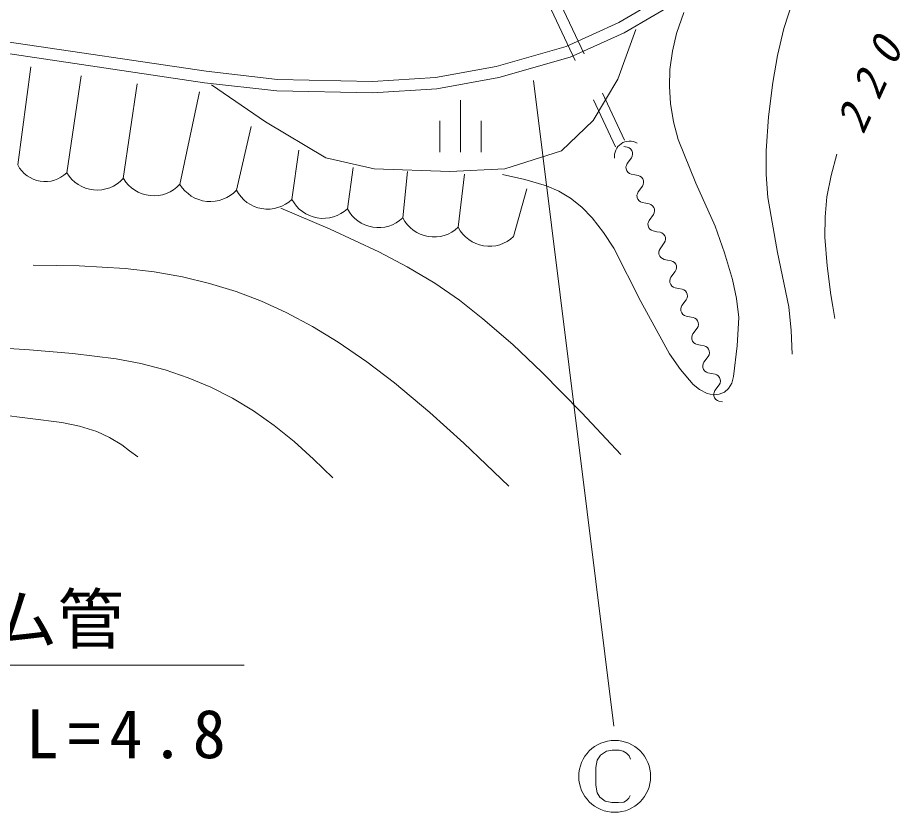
# Model space of a CAD drawing. Units: millimetres, scale not verified. Extents: x 61703 to 701703, y 4439 to 364439.
# Drawn here: x 130198 to 160803, y 227610 to 255119 of the extents above; entities that cross this region are included whole.
import ezdxf
from ezdxf.enums import TextEntityAlignment as Align

# ---------------------------------------------------------------- set-up
doc = ezdxf.new("R2010")
doc.units = ezdxf.units.MM
doc.header["$LTSCALE"] = 1000
doc.linetypes.add('DASHED', pattern=[7.5, 6, -1.5])
doc.layers.add('S-SUV', color=7, linetype='Continuous', lineweight=13)
doc.styles.add('ＭＳ ゴシック', font='')
doc.styles.get('ＭＳ ゴシック').set_extended_font_data('MS Gothic')

msp = doc.modelspace()

# ---------------------------------------------------------------- linework, layer by layer
at = {"layer": 'S-SUV', "linetype": 'DASHED'}
for p, q in [((147268, 259294), (151218, 250876)), ((146957, 259069), (150906, 250650)), ((150987, 252988), (151607, 254705)), ((150128, 251557), (150987, 252988)), ((136916, 252797), (138776, 251510)), ((138776, 251510), (140875, 250270)), ((149031, 250508), (150128, 251557)), ((147076, 249888), (149031, 250508)), ((140875, 250270), (142544, 249888)), ((142544, 249888), (145168, 249793)), ((145168, 249793), (147076, 249888))]:
    msp.add_line(p, q, dxfattribs=at)
at = {"layer": 'S-SUV'}
for p, q in [((151018, 254951), (154055, 256731)), ((154271, 256394), (151202, 254595)), ((156730, 254744), (157066, 255788)), ((153021, 254570), (153265, 255296)), ((149195, 254125), (151018, 254951)), ((156510, 253813), (156730, 254744)), ((151202, 254595), (149333, 253748)), ((152876, 253955), (153021, 254570)), ((129838, 254285), (136723, 253263)), ((146773, 253433), (149195, 254125)), ((136671, 252867), (129777, 253889)), ((149333, 253748), (146864, 253043)), ((152791, 253328), (152876, 253955)), ((156351, 252876), (156510, 253813)), ((130198, 250023), (130657, 253422)), ((144664, 253053), (146773, 253433)), ((136723, 253263), (139202, 252984)), ((152769, 252737), (152791, 253328)), ((131897, 249747), (132402, 253100)), ((133857, 249548), (134332, 252825)), ((139175, 252584), (136671, 252867)), ((139202, 252984), (142482, 252914)), ((142482, 252914), (144664, 253053)), ((146864, 253043), (144713, 252655)), ((148068, 252946), (150845, 230592)), ((156207, 251691), (156351, 252876)), ((135817, 249349), (136490, 252549)), ((142491, 252514), (139175, 252584)), ((144713, 252655), (142491, 252514)), ((152807, 252147), (152769, 252737)), ((145536, 252261), (145536, 250461)), ((152913, 251516), (152807, 252147)), ((156124, 250512), (156207, 251691)), ((137777, 249150), (138282, 251355)), ((144816, 251546), (144816, 250466)), ((146256, 251546), (146256, 250466)), ((153079, 250897), (152913, 251516)), ((153689, 249386), (153079, 250897)), ((139697, 248829), (139935, 250528)), ((151190, 250658), (151312, 250635)), ((151312, 250635), (151372, 250612)), ((151372, 250612), (151426, 250574)), ((151426, 250574), (151468, 250517)), ((151468, 250517), (151492, 250456)), ((151496, 250392), (151485, 250326)), ((151492, 250456), (151496, 250392)), ((156122, 249694), (156124, 250512)), ((158568, 250395), (158368, 249661)), ((151306, 250067), (151281, 250007)), ((151455, 250266), (151306, 250067)), ((151485, 250326), (151455, 250266)), ((141616, 248507), (141819, 249931)), ((143536, 248185), (143702, 249793)), ((151281, 250007), (151265, 249953)), ((151265, 249953), (151271, 249882)), ((151271, 249882), (151297, 249813)), ((151297, 249813), (151338, 249758)), ((151338, 249758), (151394, 249723)), ((145456, 247864), (145677, 249701)), ((146989, 249688), (147767, 249521)), ((147767, 249521), (148517, 249298)), ((151394, 249723), (151448, 249699)), ((151448, 249699), (151570, 249676)), ((151570, 249676), (151692, 249652)), ((151692, 249652), (151752, 249630)), ((151752, 249630), (151806, 249592)), ((151806, 249592), (151848, 249535)), ((151848, 249535), (151872, 249473)), ((151872, 249473), (151876, 249410)), ((156180, 248890), (156122, 249694)), ((158368, 249661), (158227, 248918)), ((147376, 247542), (147836, 249196)), ((148517, 249298), (148942, 249114)), ((151835, 249284), (151686, 249085)), ((151865, 249344), (151835, 249284)), ((151876, 249410), (151865, 249344)), ((154353, 247901), (153689, 249386)), ((148942, 249114), (149347, 248872)), ((149347, 248872), (149734, 248560)), ((151661, 249025), (151645, 248971)), ((151645, 248971), (151650, 248899)), ((151650, 248899), (151677, 248831)), ((151686, 249085), (151661, 249025)), ((151677, 248831), (151718, 248776)), ((156511, 246995), (156180, 248890)), ((158227, 248918), (158163, 248219)), ((139318, 248530), (141025, 247801)), ((149734, 248560), (150092, 248192)), ((151718, 248776), (151774, 248741)), ((151774, 248741), (151828, 248717)), ((151828, 248717), (151950, 248694)), ((151950, 248694), (152072, 248670)), ((152072, 248670), (152132, 248648)), ((152132, 248648), (152186, 248610)), ((152186, 248610), (152228, 248552)), ((152228, 248552), (152252, 248491)), ((152215, 248302), (152066, 248103)), ((152245, 248362), (152215, 248302)), ((152256, 248428), (152245, 248362)), ((152252, 248491), (152256, 248428)), ((158163, 248219), (158159, 247516)), ((150092, 248192), (150490, 247685)), ((152041, 248043), (152025, 247989)), ((152025, 247989), (152030, 247917)), ((152030, 247917), (152057, 247848)), ((152066, 248103), (152041, 248043)), ((141025, 247801), (142710, 247016)), ((150490, 247685), (150841, 247139)), ((152057, 247848), (152098, 247794)), ((152098, 247794), (152154, 247759)), ((152154, 247759), (152208, 247735)), ((152208, 247735), (152330, 247711)), ((152330, 247711), (152452, 247688)), ((152452, 247688), (152511, 247666)), ((152511, 247666), (152566, 247627)), ((152566, 247627), (152608, 247570)), ((154684, 246982), (154353, 247901)), ((152594, 247320), (152446, 247121)), ((152625, 247379), (152594, 247320)), ((152608, 247570), (152631, 247509)), ((152636, 247446), (152625, 247379)), ((152631, 247509), (152636, 247446)), ((158159, 247516), (158231, 246530)), ((142710, 247016), (143691, 246498)), ((150841, 247139), (151783, 245297)), ((152421, 247060), (152405, 247006)), ((152405, 247006), (152410, 246935)), ((152446, 247121), (152421, 247060)), ((156902, 245109), (156511, 246995)), ((152410, 246935), (152437, 246866)), ((152437, 246866), (152478, 246811)), ((152478, 246811), (152533, 246777)), ((152533, 246777), (152588, 246752)), ((152588, 246752), (152710, 246729)), ((152710, 246729), (152832, 246706)), ((152832, 246706), (152891, 246683)), ((152891, 246683), (152946, 246645)), ((154956, 246051), (154684, 246982)), ((130738, 246551), (132328, 246523)), ((132328, 246523), (133926, 246435)), ((133926, 246435), (134921, 246320)), ((143691, 246498), (144641, 245928)), ((152946, 246645), (152988, 246588)), ((153005, 246397), (152974, 246337)), ((152988, 246588), (153011, 246527)), ((153016, 246463), (153005, 246397)), ((153011, 246527), (153016, 246463)), ((158231, 246530), (158365, 245530)), ((134921, 246320), (135907, 246146)), ((135907, 246146), (136842, 245922)), ((152801, 246078), (152785, 246024)), ((152825, 246139), (152801, 246078)), ((152974, 246337), (152825, 246139)), ((136842, 245922), (137771, 245637)), ((144641, 245928), (145495, 245339)), ((152785, 246024), (152790, 245953)), ((152790, 245953), (152817, 245884)), ((152817, 245884), (152858, 245829)), ((152858, 245829), (152913, 245794)), ((152913, 245794), (152968, 245770)), ((152968, 245770), (153090, 245747)), ((155099, 245397), (154956, 246051)), ((137771, 245637), (138641, 245307)), ((153090, 245747), (153212, 245723)), ((153212, 245723), (153271, 245701)), ((153271, 245701), (153326, 245663)), ((153326, 245663), (153367, 245606)), ((153367, 245606), (153391, 245544)), ((153396, 245481), (153385, 245415)), ((153391, 245544), (153396, 245481)), ((158365, 245530), (158430, 245119)), ((138641, 245307), (139496, 244918)), ((145495, 245339), (146314, 244699)), ((151783, 245297), (152777, 243487)), ((153205, 245156), (153181, 245096)), ((153354, 245355), (153205, 245156)), ((153385, 245415), (153354, 245355)), ((155181, 244734), (155099, 245397)), ((139496, 244918), (140406, 244433)), ((153181, 245096), (153165, 245042)), ((153165, 245042), (153170, 244970)), ((153170, 244970), (153196, 244902)), ((153196, 244902), (153237, 244847)), ((153237, 244847), (153293, 244812)), ((156992, 244289), (156902, 245109)), ((158430, 245119), (158497, 244708)), ((146314, 244699), (147349, 243801)), ((153293, 244812), (153348, 244788)), ((153348, 244788), (153470, 244765)), ((153470, 244765), (153592, 244741)), ((153592, 244741), (153651, 244719)), ((153651, 244719), (153705, 244681)), ((153705, 244681), (153747, 244623)), ((153747, 244623), (153771, 244562)), ((153771, 244562), (153776, 244499)), ((155122, 243759), (155181, 244734)), ((140406, 244433), (141296, 243891)), ((153734, 244373), (153585, 244174)), ((153765, 244433), (153734, 244373)), ((153776, 244499), (153765, 244433)), ((157023, 243465), (156992, 244289)), ((153561, 244114), (153545, 244060)), ((153545, 244060), (153550, 243988)), ((153550, 243988), (153576, 243919)), ((153585, 244174), (153561, 244114)), ((128554, 243747), (130609, 243621)), ((141296, 243891), (142287, 243210)), ((147349, 243801), (148350, 242852)), ((153576, 243919), (153617, 243865)), ((153617, 243865), (153673, 243830)), ((153673, 243830), (153728, 243806)), ((153728, 243806), (153850, 243782)), ((153850, 243782), (153972, 243759)), ((153972, 243759), (154031, 243737)), ((154031, 243737), (154085, 243698)), ((154085, 243698), (154127, 243641)), ((154127, 243641), (154151, 243580)), ((154995, 242700), (155122, 243759)), ((130609, 243621), (132106, 243494)), ((132106, 243494), (133604, 243306)), ((152777, 243487), (153156, 242942)), ((154114, 243391), (153965, 243192)), ((154145, 243450), (154114, 243391)), ((154156, 243517), (154145, 243450)), ((154151, 243580), (154156, 243517)), ((133604, 243306), (134459, 243146)), ((134459, 243146), (135301, 242926)), ((142287, 243210), (143250, 242475)), ((153940, 243131), (153925, 243077)), ((153925, 243077), (153930, 243006)), ((153965, 243192), (153940, 243131)), ((135301, 242926), (136099, 242656)), ((148350, 242852), (149736, 241438)), ((153156, 242942), (153590, 242426)), ((153930, 243006), (153956, 242937)), ((153956, 242937), (153997, 242882)), ((153997, 242882), (154053, 242848)), ((154053, 242848), (154107, 242823)), ((154107, 242823), (154229, 242800)), ((154229, 242800), (154351, 242777)), ((154351, 242777), (154411, 242754)), ((154411, 242754), (154465, 242716)), ((154465, 242716), (154507, 242659)), ((136099, 242656), (136885, 242325)), ((143250, 242475), (144468, 241453)), ((153590, 242426), (153815, 242242)), ((154494, 242408), (154345, 242210)), ((154524, 242468), (154494, 242408)), ((154507, 242659), (154531, 242598)), ((154535, 242534), (154524, 242468)), ((154531, 242598), (154535, 242534)), ((154823, 242278), (154932, 242466)), ((154932, 242466), (154995, 242700)), ((136885, 242325), (137636, 241944)), ((153815, 242242), (154075, 242110)), ((154075, 242110), (154281, 242068)), ((154320, 242149), (154304, 242095)), ((154304, 242095), (154310, 242024)), ((154345, 242210), (154320, 242149)), ((154495, 242087), (154674, 242156)), ((154674, 242156), (154823, 242278)), ((137636, 241944), (138365, 241506)), ((154281, 242068), (154495, 242087)), ((154310, 242024), (154336, 241955)), ((154336, 241955), (154377, 241900)), ((154377, 241900), (154433, 241865)), ((154433, 241865), (154487, 241841)), ((154487, 241841), (154609, 241818)), ((126846, 241705), (131723, 241106)), ((138365, 241506), (139084, 241001)), ((144468, 241453), (145646, 240386)), ((149736, 241438), (151089, 239992)), ((131723, 241106), (132344, 240979)), ((132344, 240979), (132943, 240794)), ((139084, 241001), (139776, 240442)), ((132943, 240794), (133381, 240589)), ((133381, 240589), (133800, 240326)), ((133800, 240326), (134076, 240126)), ((139776, 240442), (140448, 239830)), ((145646, 240386), (146425, 239652)), ((134076, 240126), (134355, 239912)), ((140448, 239830), (141109, 239189)), ((146425, 239652), (147207, 238906)), ((121279, 232705), (138038, 232705)), ((150389, 229585), (150271, 229410)), ((150589, 229722), (150389, 229585)), ((150783, 229760), (150589, 229722)), ((151027, 229760), (150783, 229760)), ((151171, 229722), (151027, 229760)), ((151289, 229654), (151171, 229722)), ((151377, 229566), (151289, 229654)), ((151427, 229447), (151377, 229566)), ((150271, 229410), (150221, 229160)), ((150221, 229160), (150221, 228547)), ((150221, 228547), (150271, 228285)), ((150271, 228285), (150364, 228129)), ((150364, 228129), (150546, 227997)), ((151189, 227966), (151283, 228022)), ((151283, 228022), (151371, 228104)), ((151371, 228104), (151408, 228191)), ((150546, 227997), (150771, 227947)), ((150771, 227947), (151008, 227947)), ((151008, 227947), (151189, 227966))]:
    msp.add_line(p, q, dxfattribs=at)
msp.add_circle((150877, 228854), 1244, dxfattribs=at)
for centre, radius, start, end in [((151388, 250322), 521, 59.6255, 187.7546), ((131151, 250522), 1076, 207.6589, 313.9191), ((132952, 250383), 1231, 211.0707, 317.3309), ((134912, 250184), 1231, 211.0707, 317.3309), ((136871, 249984), 1231, 211.0707, 317.3309), ((138857, 249709), 1217, 207.3631, 313.6233), ((140777, 249388), 1217, 207.3631, 313.6233), ((142697, 249066), 1217, 207.3631, 313.6233), ((144617, 248745), 1217, 207.3631, 313.6233), ((146537, 248423), 1217, 207.3631, 313.6233)]:
    msp.add_arc(centre, radius, start, end, dxfattribs=at)

# ---------------------------------------------------------------- texts
at = {"layer": 'S-SUV', "style": 'ＭＳ ゴシック'}
msp.add_text('ヒューム管', height=1686, dxfattribs=at).set_placement((122376, 232952), align=Align.BOTTOM_LEFT)
at = {"layer": 'S-SUV', "insert": (159499, 251034), "char_height": 1100, "attachment_point": 7, "rotation": 65.4, "style": 'ＭＳ ゴシック'}
msp.add_mtext('\\T1.73;\\Q15;220', dxfattribs=at)
at = {"layer": 'S-SUV', "insert": (122376, 229429), "char_height": 1686, "attachment_point": 7, "style": 'ＭＳ ゴシック'}
msp.add_mtext('\\T1.26;Φ300\\~L=4.8', dxfattribs=at)

doc.saveas('drawing.dxf')
